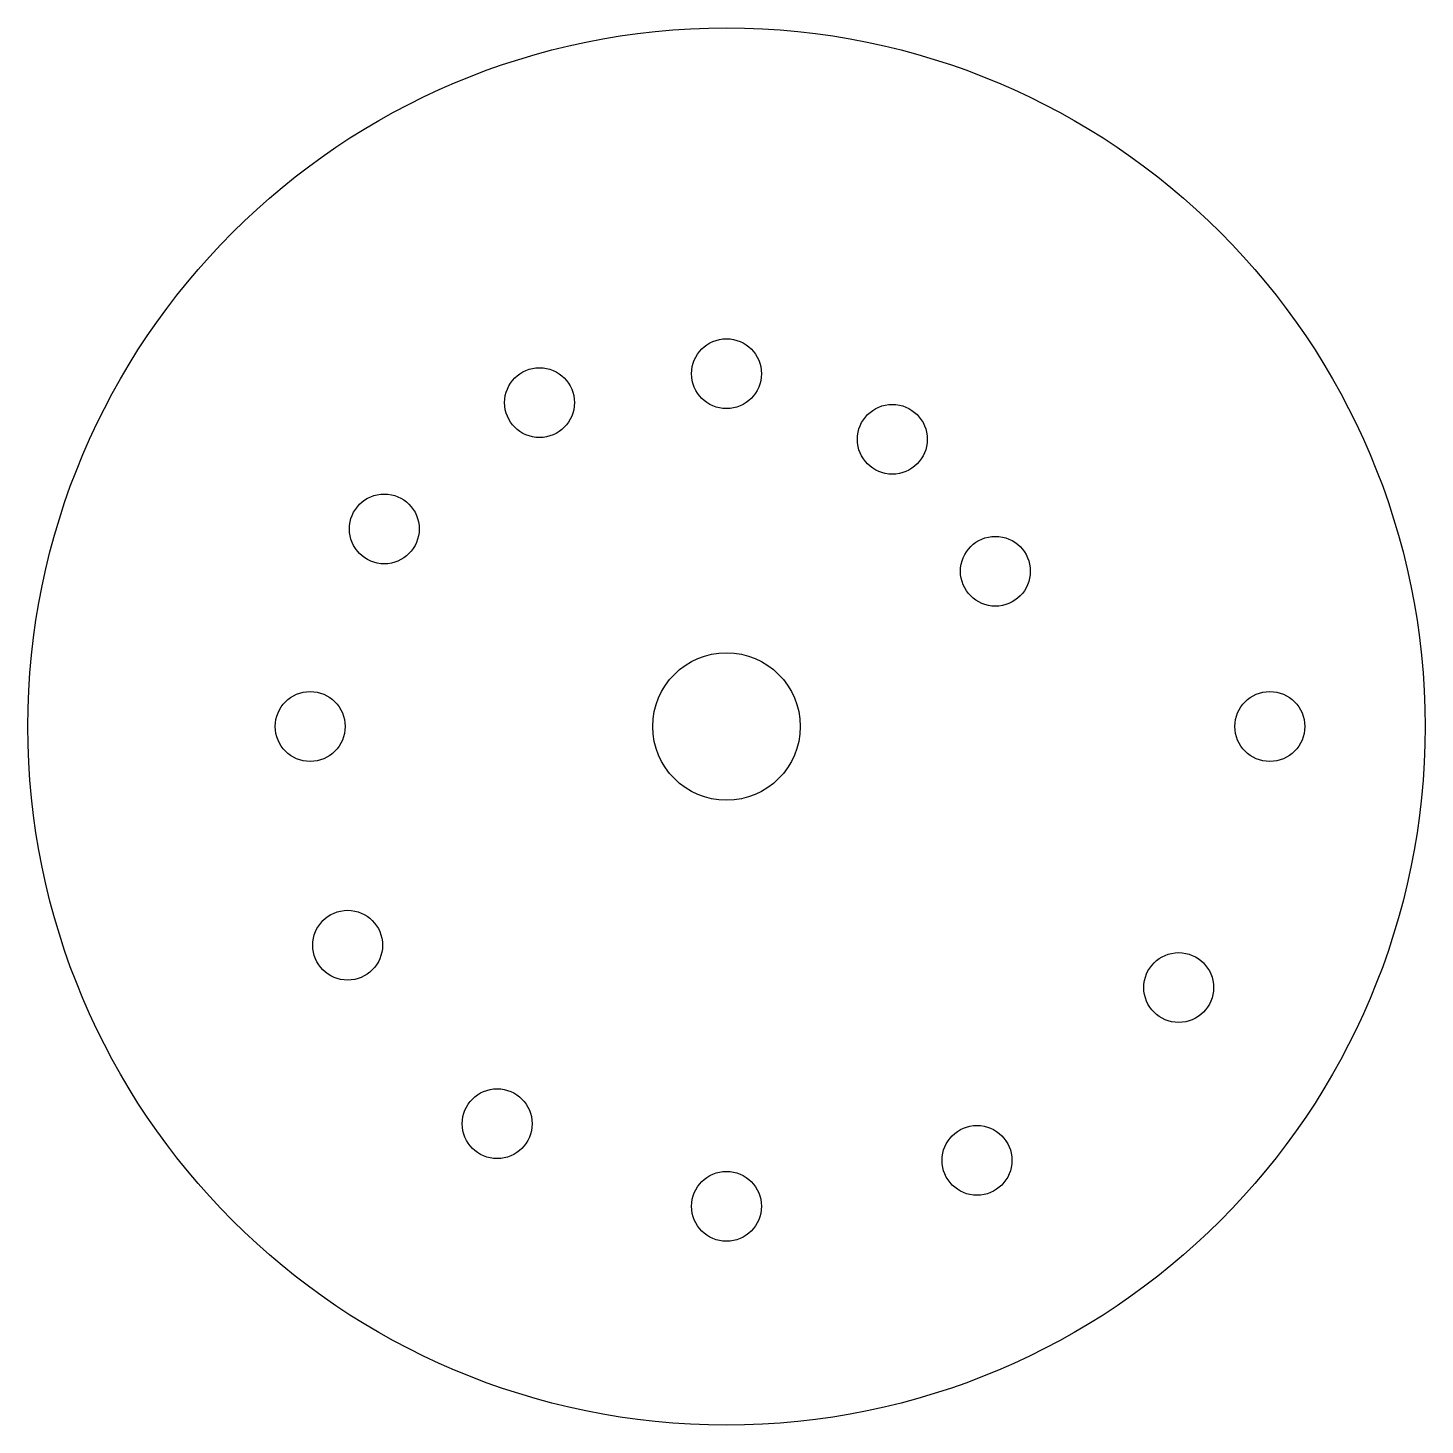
# Model space of a CAD drawing. Extents: x -45 to 45, y -12 to 78.
import ezdxf

# ---------------------------------------------------------------- set-up
doc = ezdxf.new("R2010")
doc.units = 0
doc.layers.add('VISIBLE', color=7, linetype='CONTINUOUS')

msp = doc.modelspace()

# ---------------------------------------------------------------- linework, layer by layer
at = {"layer": 'VISIBLE'}
for centre, radius in [((0, 33, -80.524), 45), ((0, 55.727, -80.524), 2.25), ((-12.045, 53.863, -80.524), 2.25), ((10.682, 51.501, -80.524), 2.25), ((-22.044, 45.727, -80.524), 2.25), ((17.321, 43, -80.524), 2.25), ((0, 33, -80.524), 4.75), ((-26.818, 33, -80.524), 2.25), ((35, 33, -80.524), 2.25), ((-24.406, 18.909, -80.524), 2.25), ((29.13, 16.182, -80.524), 2.25), ((-14.773, 7.413, -80.524), 2.25), ((16.136, 5.051, -80.524), 2.25), ((0, 2.091, -80.524), 2.25)]:
    msp.add_circle(centre, radius, dxfattribs=at)

doc.saveas('drawing.dxf')
